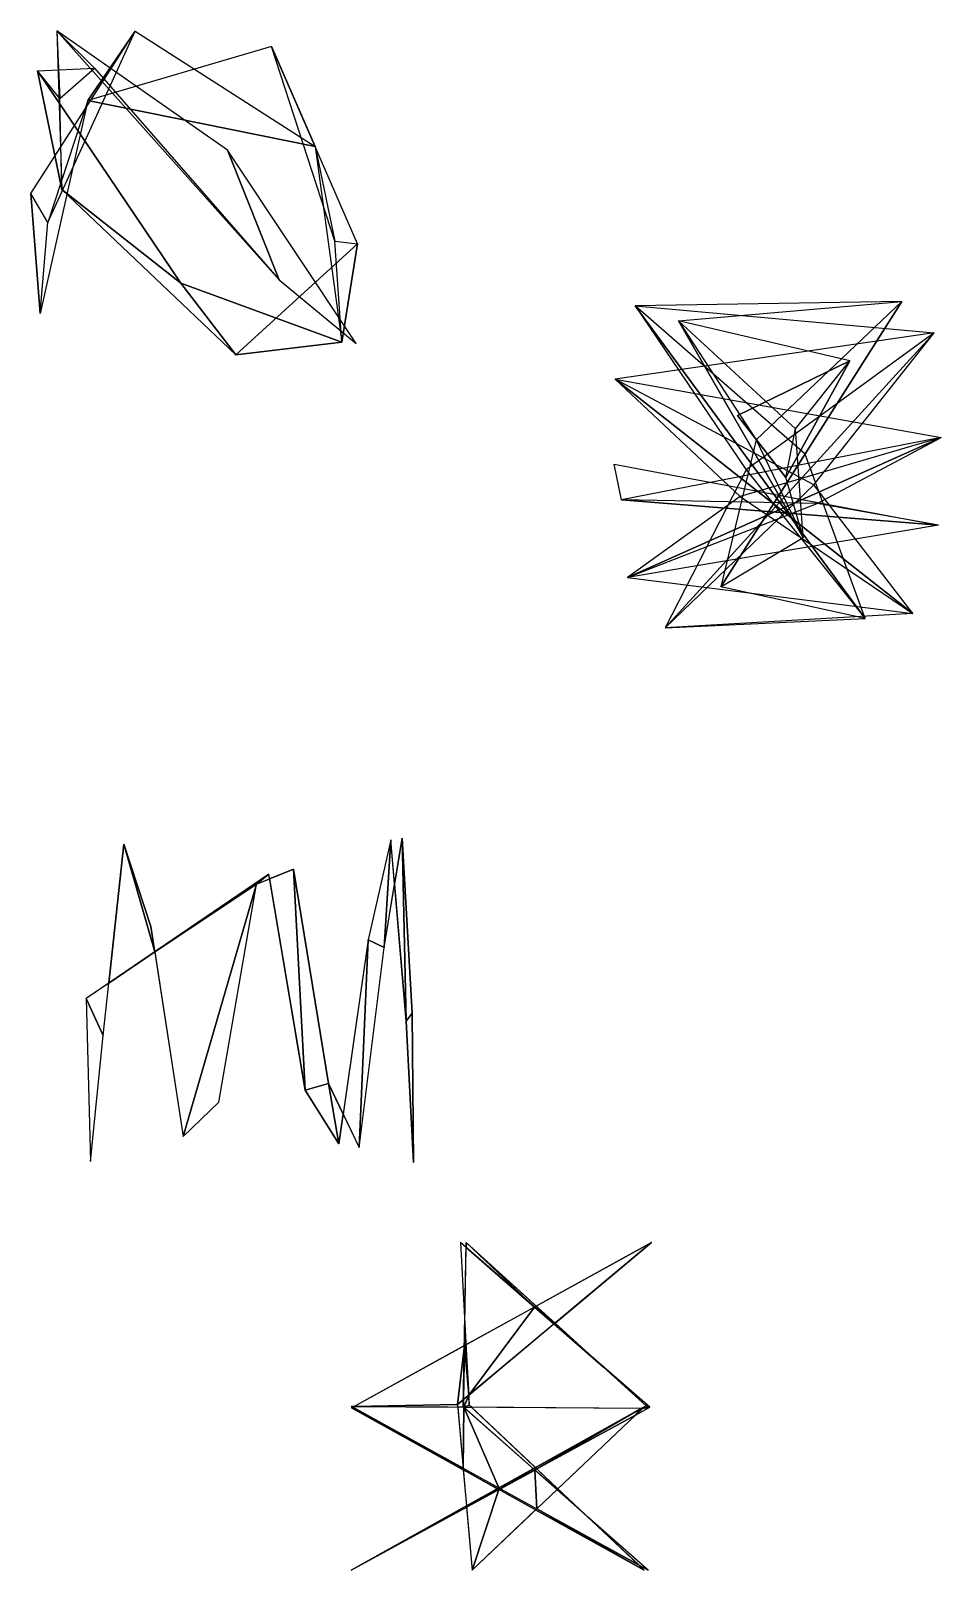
# Model space of a CAD drawing. Header units: metres. Extents: x -333 to 305, y -241 to 270.
# Drawn here: x -332.9 to -99.5, y -241.1 to 153.5 of the extents above; entities that cross this region are included whole.
import ezdxf

# ---------------------------------------------------------------- set-up
doc = ezdxf.new("R2010")
doc.units = ezdxf.units.M

msp = doc.modelspace()

# ---------------------------------------------------------------- linework, layer by layer
for p, q in [((-332.87158, 111.830505, -415.6922), (-306.11734, 153.39005, -405.6922)), ((-282.45667, 122.88153, -345.6922), (-326.1587, 153.52219, -355.6922)), ((-326.1587, 153.52219, -355.6922), (-324.90445, 112.82602, -365.6922)), ((-306.11734, 153.39005, -405.6922), (-259.93982, 123.8367, -395.6922)), ((-271.16754, 149.49167, -395.6922), (-318.28024, 135.66461, -405.6922)), ((-249.15794, 98.87399, -385.6922), (-271.16754, 149.49167, -395.6922)), ((-331.15842, 143.27371, -365.6922), (-316.55865, 143.92487, -355.6922)), ((-294.43228, 88.82013, -375.6922), (-331.15842, 143.27371, -365.6922)), ((-316.55865, 143.92487, -355.6922), (-269.2333, 89.658844, -345.6922)), ((-318.28024, 135.66461, -405.6922), (-330.474, 81.05524, -415.6922)), ((-249.47531, 73.331085, -335.6922), (-282.45667, 122.88153, -345.6922)), ((-259.93982, 123.8367, -395.6922), (-253.16974, 73.73953, -385.6922)), ((-330.474, 81.05524, -415.6922), (-332.87158, 111.830505, -415.6922)), ((-324.90445, 112.82602, -365.6922), (-280.2919, 70.42642, -375.6922)), ((-280.2919, 70.42642, -375.6922), (-249.15794, 98.87399, -385.6922)), ((-253.16974, 73.73953, -385.6922), (-294.43228, 88.82013, -375.6922)), ((-269.2333, 89.658844, -345.6922), (-249.47531, 73.331085, -335.6922)), ((-109.534, 84.11951, -363.6922), (-177.91821, 83.02466, -372.6922)), ((-177.91821, 83.02466, -372.6922), (-101.276215, 76.064575, -381.6922)), ((-166.86996, 79.18994, -354.6922), (-109.534, 84.11951, -363.6922)), ((-122.92236, 68.94968, -345.6922), (-166.86996, 79.18994, -354.6922)), ((-101.276215, 76.064575, -381.6922), (-183.04997, 64.24527, -390.6922)), ((-151.6884, 54.875763, -336.6922), (-122.92236, 68.94968, -345.6922)), ((-183.04997, 64.24527, -390.6922), (-99.48071, 49.26944, -399.6922)), ((-139.27704, 39.006256, -343.6922), (-151.6884, 54.875763, -336.6922)), ((-99.48071, 49.26944, -399.6922), (-181.43558, 33.310455, -408.6922)), ((-183.28812, 42.434937, -415.6922), (-100.14493, 26.75946, -406.6922)), ((-181.43558, 33.310455, -408.6922), (-183.28812, 42.434937, -415.6922)), ((-134.82669, 23.629852, -352.6922), (-139.27704, 39.006256, -343.6922)), ((-100.14493, 26.75946, -406.6922), (-179.8958, 13.349396, -397.6922)), ((-155.95657, 10.972366, -361.6922), (-134.82669, 23.629852, -352.6922)), ((-179.8958, 13.349396, -397.6922), (-106.7912, 4.142929, -388.6922)), ((-119.00989, 2.8619385, -370.6922), (-155.95657, 10.972366, -361.6922)), ((-106.7912, 4.142929, -388.6922), (-170.26686, 0.47000122, -379.6922)), ((-170.26686, 0.47000122, -379.6922), (-119.00989, 2.8619385, -370.6922)), ((-314.2832, -104.054245, -399.6922), (-309.0438, -54.995804, -391.6922)), ((-309.0438, -54.995804, -391.6922), (-302.09903, -76.080154, -383.6922)), ((-240.56882, -53.894882, -383.6922), (-246.41975, -79.52919, -391.6922)), ((-242.27524, -81.45529, -343.6922), (-237.67862, -53.43303, -351.6922)), ((-236.61746, -100.35596, -375.6922), (-240.56882, -53.894882, -383.6922)), ((-237.67862, -53.43303, -351.6922), (-235.13329, -98.324844, -359.6922)), ((-271.8884, -62.659683, -415.6922), (-318.64685, -94.566025, -415.6922)), ((-275.0176, -65.23117, -359.6922), (-265.49512, -61.36801, -351.6922)), ((-262.5027, -118.073555, -407.6922), (-271.8884, -62.659683, -415.6922)), ((-265.49512, -61.36801, -351.6922), (-256.55933, -116.35205, -343.6922)), ((-284.62604, -121.093636, -367.6922), (-275.0176, -65.23117, -359.6922)), ((-302.09903, -76.080154, -383.6922), (-293.81436, -129.93277, -375.6922)), ((-246.41975, -79.52919, -391.6922), (-253.86151, -131.81783, -399.6922)), ((-248.68127, -132.71793, -335.6922), (-242.27524, -81.45529, -343.6922)), ((-318.64685, -94.566025, -415.6922), (-317.54138, -136.2937, -407.6922)), ((-235.13329, -98.324844, -359.6922), (-234.77324, -136.55359, -367.6922)), ((-234.77324, -136.55359, -367.6922), (-236.61746, -100.35596, -375.6922)), ((-317.54138, -136.2937, -407.6922), (-314.2832, -104.054245, -399.6922)), ((-253.86151, -131.81783, -399.6922), (-262.5027, -118.073555, -407.6922)), ((-256.55933, -116.35205, -343.6922), (-248.68127, -132.71793, -335.6922)), ((-293.81436, -129.93277, -375.6922), (-284.62604, -121.093636, -367.6922)), ((-250.6771, -199.49797, -365.6922), (-173.72615, -157.09822, -376.6922)), ((-173.72615, -157.09822, -376.6922), (-223.49496, -198.61302, -387.6922)), ((-174.17433, -199.33734, -349.6922), (-222.74503, -157.09683, -338.6922)), ((-222.74503, -157.09683, -338.6922), (-220.46466, -198.77414, -343.6922)), ((-221.98972, -199.17633, -393.6922), (-221.22961, -157.09607, -382.6922)), ((-221.22961, -157.09607, -382.6922), (-175.10834, -198.93501, -371.6922)), ((-250.70746, -199.0959, -415.6922), (-174.63507, -241.09589, -404.6922)), ((-176.09094, -199.65894, -409.6922), (-250.70746, -199.0959, -415.6922)), ((-175.10834, -198.93501, -371.6922), (-250.69987, -241.09541, -360.6922)), ((-250.69987, -241.09541, -360.6922), (-174.17433, -199.33734, -349.6922)), ((-175.59346, -241.09433, -354.6922), (-250.6771, -199.49797, -365.6922)), ((-223.49496, -198.61302, -387.6922), (-219.69608, -241.09264, -398.6922)), ((-174.63507, -241.09589, -404.6922), (-221.98972, -199.17633, -393.6922)), ((-220.46466, -198.77414, -343.6922), (-175.59346, -241.09433, -354.6922)), ((-219.69608, -241.09264, -398.6922), (-176.09094, -199.65894, -409.6922))]:
    msp.add_line(p, q)
for points in [[(-328.46613, 104.36066, -414.04556), (-306.11734, 153.39005, -405.6922), (-318.28024, 135.66461, -405.6922), (-318.28015, 135.66472, -405.6921)], [(-325.3992, 136.20508, -361.74747), (-316.55865, 143.92487, -355.6922), (-326.1587, 153.52219, -355.6922), (-326.1586, 153.5223, -355.6921)], [(-269.2333, 89.658844, -345.6922), (-326.1587, 153.52219, -355.6922), (-316.55865, 143.92487, -355.6922), (-316.55856, 143.92497, -355.6921)], [(-326.1587, 153.52219, -355.6922), (-269.2333, 89.658844, -345.6922), (-282.45667, 122.88153, -345.6922), (-282.45657, 122.88163, -345.6921)], [(-259.93982, 123.8367, -395.6922), (-318.28024, 135.66461, -405.6922), (-306.11734, 153.39005, -405.6922), (-306.11725, 153.39015, -405.6921)], [(-318.28024, 135.66461, -405.6922), (-259.93982, 123.8367, -395.6922), (-271.16754, 149.49167, -395.6922), (-271.16745, 149.49178, -395.6921)], [(-254.95197, 99.563324, -388.3247), (-271.16754, 149.49167, -395.6922), (-259.93982, 123.8367, -395.6922), (-259.93973, 123.8368, -395.6921)], [(-294.43228, 88.82013, -375.6922), (-324.90445, 112.82602, -365.6922), (-331.15842, 143.27371, -365.6922), (-331.15833, 143.27382, -365.6921)], [(-325.3992, 136.20508, -361.74747), (-331.15842, 143.27371, -365.6922), (-324.90445, 112.82602, -365.6922), (-324.90436, 112.82612, -365.6921)], [(-249.47531, 73.331085, -335.6922), (-282.45667, 122.88153, -345.6922), (-269.2333, 89.658844, -345.6922), (-269.23322, 89.65894, -345.6921)], [(-328.46613, 104.36066, -414.04556), (-332.87158, 111.830505, -415.6922), (-330.474, 81.05524, -415.6922), (-330.4739, 81.055336, -415.6921)], [(-324.90445, 112.82602, -365.6922), (-294.43228, 88.82013, -375.6922), (-280.2919, 70.42642, -375.6922), (-280.2918, 70.42652, -375.6921)], [(-280.2919, 70.42642, -375.6922), (-253.16974, 73.73953, -385.6922), (-249.15794, 98.87399, -385.6922), (-249.15784, 98.87409, -385.6921)], [(-254.95197, 99.563324, -388.3247), (-249.15794, 98.87399, -385.6922), (-253.16974, 73.73953, -385.6922), (-253.16963, 73.73963, -385.6921)], [(-253.16974, 73.73953, -385.6922), (-280.2919, 70.42642, -375.6922), (-294.43228, 88.82013, -375.6922), (-294.4322, 88.82023, -375.6921)], [(-177.91821, 83.02466, -372.6922), (-149.44366, 40.940247, -376.03595), (-119.00989, 2.8619385, -370.6922), (-119.00979, 2.8620384, -370.6921)], [(-177.91821, 83.02466, -372.6922), (-119.00989, 2.8619385, -370.6922), (-134.34259, 44.975037, -366.95724), (-134.34248, 44.975136, -366.95715)], [(-155.95657, 10.972366, -361.6922), (-134.34259, 44.975037, -366.95724), (-109.534, 84.11951, -363.6922), (-109.5339, 84.119606, -363.6921)], [(-155.95657, 10.972366, -361.6922), (-109.534, 84.11951, -363.6922), (-146.88663, 48.6568, -357.82898), (-146.88652, 48.6569, -357.8289)], [(-166.86996, 79.18994, -354.6922), (-146.88663, 48.6568, -357.82898), (-134.82669, 23.629852, -352.6922), (-134.82658, 23.629951, -352.6921)], [(-166.86996, 79.18994, -354.6922), (-134.82669, 23.629852, -352.6922), (-136.87514, 51.454163, -348.54956), (-136.87503, 51.45426, -348.54947)], [(-170.26686, 0.47000122, -379.6922), (-132.17581, 37.13626, -385.09302), (-101.276215, 76.064575, -381.6922), (-101.276115, 76.064674, -381.6921)], [(-170.26686, 0.47000122, -379.6922), (-101.276215, 76.064575, -381.6922), (-149.44366, 40.940247, -376.03595), (-149.44356, 40.940346, -376.03586)], [(-139.27704, 39.006256, -343.6922), (-122.92236, 68.94968, -345.6922), (-151.6884, 54.875763, -336.6922), (-151.6883, 54.875862, -336.6921)], [(-139.27704, 39.006256, -343.6922), (-136.87514, 51.454163, -348.54956), (-122.92236, 68.94968, -345.6922), (-122.922264, 68.949776, -345.6921)], [(-183.04997, 64.24527, -390.6922), (-151.0391, 34.11206, -394.13962), (-106.7912, 4.142929, -388.6922), (-106.7911, 4.143029, -388.6921)], [(-183.04997, 64.24527, -390.6922), (-106.7912, 4.142929, -388.6922), (-132.17581, 37.13626, -385.09302), (-132.1757, 37.13636, -385.09293)], [(-179.8958, 13.349396, -397.6922), (-131.25429, 32.30533, -403.18146), (-99.48071, 49.26944, -399.6922), (-99.48061, 49.26954, -399.6921)], [(-179.8958, 13.349396, -397.6922), (-99.48071, 49.26944, -399.6922), (-151.0391, 34.11206, -394.13962), (-151.03899, 34.11216, -394.13953)], [(-181.43558, 33.310455, -408.6922), (-183.28812, 42.434937, -415.6922), (-100.14493, 26.75946, -406.6922), (-100.14483, 26.75956, -406.6921)], [(-181.43558, 33.310455, -408.6922), (-100.14493, 26.75946, -406.6922), (-131.25429, 32.30533, -403.18146), (-131.25418, 32.305428, -403.18137)], [(-309.0438, -54.995804, -391.6922), (-312.84723, -90.60857, -406.5959), (-301.0974, -82.5909, -395.96518), (-301.09732, -82.5908, -395.9651)], [(-309.0438, -54.995804, -391.6922), (-301.0974, -82.5909, -395.96518), (-302.09903, -76.080154, -383.6922), (-302.09894, -76.080055, -383.6921)], [(-246.41975, -79.52919, -391.6922), (-242.27524, -81.45529, -343.6922), (-240.56882, -53.894882, -383.6922), (-240.56871, -53.894783, -383.6921)], [(-239.60785, -65.19414, -365.0406), (-240.56882, -53.894882, -383.6922), (-242.27524, -81.45529, -343.6922), (-242.27513, -81.45519, -343.6921)], [(-236.61746, -100.35596, -375.6922), (-237.67862, -53.43303, -351.6922), (-239.60785, -65.19414, -365.0406), (-239.60774, -65.19404, -365.0405)], [(-236.61746, -100.35596, -375.6922), (-235.13329, -98.324844, -359.6922), (-237.67862, -53.43303, -351.6922), (-237.67851, -53.43293, -351.6921)], [(-275.0176, -65.23117, -359.6922), (-271.8884, -62.659683, -415.6922), (-301.0974, -82.5909, -395.96518), (-301.09732, -82.5908, -395.9651)], [(-275.0176, -65.23117, -359.6922), (-271.68204, -63.877975, -386.20312), (-271.8884, -62.659683, -415.6922), (-271.8883, -62.659584, -415.6921)], [(-262.5027, -118.073555, -407.6922), (-265.49512, -61.36801, -351.6922), (-271.68204, -63.877975, -386.20312), (-271.68195, -63.877876, -386.20303)], [(-256.55933, -116.35205, -343.6922), (-265.49512, -61.36801, -351.6922), (-262.5027, -118.073555, -407.6922), (-262.5026, -118.073456, -407.6921)], [(-275.0176, -65.23117, -359.6922), (-301.0974, -82.5909, -395.96518), (-293.81436, -129.93277, -375.6922), (-293.81427, -129.93266, -375.6921)], [(-275.0176, -65.23117, -359.6922), (-293.81436, -129.93277, -375.6922), (-284.62604, -121.093636, -367.6922), (-284.62595, -121.09354, -367.6921)], [(-252.77829, -124.20679, -369.1902), (-248.68127, -132.71793, -335.6922), (-246.41975, -79.52919, -391.6922), (-246.41965, -79.52909, -391.6921)], [(-242.27524, -81.45529, -343.6922), (-246.41975, -79.52919, -391.6922), (-248.68127, -132.71793, -335.6922), (-248.68117, -132.71782, -335.6921)], [(-314.2832, -104.054245, -399.6922), (-312.84723, -90.60857, -406.5959), (-318.64685, -94.566025, -415.6922), (-318.64676, -94.565926, -415.6921)], [(-314.2832, -104.054245, -399.6922), (-318.64685, -94.566025, -415.6922), (-317.54138, -136.2937, -407.6922), (-317.5413, -136.2936, -407.6921)], [(-236.61746, -100.35596, -375.6922), (-234.77324, -136.55359, -367.6922), (-235.13329, -98.324844, -359.6922), (-235.13318, -98.324745, -359.6921)], [(-256.55933, -116.35205, -343.6922), (-262.5027, -118.073555, -407.6922), (-253.86151, -131.81783, -399.6922), (-253.8614, -131.81772, -399.6921)], [(-256.55933, -116.35205, -343.6922), (-253.86151, -131.81783, -399.6922), (-252.77829, -124.20679, -369.1902), (-252.77818, -124.20669, -369.1901)], [(-221.25307, -158.39436, -360.47226), (-222.74503, -157.09683, -338.6922), (-221.60574, -177.9191, -370.2174), (-221.60564, -177.91899, -370.21732)], [(-203.73239, -173.63158, -363.6775), (-221.22961, -157.09607, -382.6922), (-221.25307, -158.39436, -360.47226), (-221.25296, -158.39426, -360.47217)], [(-203.73239, -173.63158, -363.6775), (-203.27777, -173.38109, -371.14264), (-221.22961, -157.09607, -382.6922), (-221.2295, -157.09596, -382.6921)], [(-198.47235, -177.74033, -369.11813), (-173.72615, -157.09822, -376.6922), (-203.27777, -173.38109, -371.14264), (-203.27766, -173.38098, -371.14255)], [(-203.73239, -173.63158, -363.6775), (-221.3104, -183.31702, -367.49826), (-220.60538, -196.20265, -368.7764), (-220.60527, -196.20255, -368.7763)], [(-203.73239, -173.63158, -363.6775), (-220.60538, -196.20265, -368.7764), (-198.7457, -177.96835, -366.8928), (-198.74559, -177.96825, -366.8927)], [(-203.73239, -173.63158, -363.6775), (-198.7457, -177.96835, -366.8928), (-203.27777, -173.38109, -371.14264), (-203.27766, -173.38098, -371.14255)], [(-198.47235, -177.74033, -369.11813), (-203.27777, -173.38109, -371.14264), (-198.7457, -177.96835, -366.8928), (-198.74559, -177.96825, -366.8927)], [(-221.3104, -183.31702, -367.49826), (-221.60574, -177.9191, -370.2174), (-221.70721, -183.53564, -377.83502), (-221.7071, -183.53554, -377.83493)], [(-198.47235, -177.74033, -369.11813), (-198.7457, -177.96835, -366.8928), (-186.04623, -189.0127, -364.245), (-186.04613, -189.01259, -364.2449)], [(-249.95764, -199.10156, -403.07205), (-223.49496, -198.61302, -387.6922), (-221.70721, -183.53564, -377.83502), (-221.7071, -183.53554, -377.83493)], [(-221.95636, -197.32959, -390.2808), (-221.70721, -183.53564, -377.83502), (-223.49496, -198.61302, -387.6922), (-223.49486, -198.61292, -387.6921)], [(-221.70721, -183.53564, -377.83502), (-221.95636, -197.32959, -390.2808), (-220.60538, -196.20265, -368.7764), (-220.60527, -196.20255, -368.7763)], [(-221.3104, -183.31702, -367.49826), (-221.70721, -183.53564, -377.83502), (-220.60538, -196.20265, -368.7764), (-220.60527, -196.20255, -368.7763)], [(-186.04623, -189.0127, -364.245), (-175.10834, -198.93501, -371.6922), (-174.17433, -199.33734, -349.6922), (-174.17422, -199.33723, -349.6921)], [(-221.83447, -199.31377, -395.41415), (-220.60538, -196.20265, -368.7764), (-221.95636, -197.32959, -390.2808), (-221.95625, -197.32948, -390.2807)], [(-220.60538, -196.20265, -368.7764), (-221.83447, -199.31377, -395.41415), (-220.46466, -198.77414, -343.6922), (-220.46455, -198.77403, -343.6921)], [(-249.95764, -199.10156, -403.07205), (-250.70746, -199.0959, -415.6922), (-250.32779, -199.30551, -390.5793), (-250.32768, -199.3054, -390.57922)], [(-250.32779, -199.30551, -390.5793), (-250.6771, -199.49797, -365.6922), (-221.99481, -215.38797, -382.65646), (-221.9947, -215.38786, -382.65637)], [(-250.32779, -199.30551, -390.5793), (-221.99481, -215.38797, -382.65646), (-222.03616, -214.92548, -393.10458), (-222.03606, -214.92537, -393.1045)], [(-223.49496, -198.61302, -387.6922), (-249.95764, -199.10156, -403.07205), (-223.43338, -199.3017, -396.65988), (-223.43327, -199.30159, -396.6598)], [(-221.83447, -199.31377, -395.41415), (-223.43338, -199.3017, -396.65988), (-222.03616, -214.92548, -393.10458), (-222.03606, -214.92537, -393.1045)], [(-221.83447, -199.31377, -395.41415), (-222.03616, -214.92548, -393.10458), (-212.86096, -219.99115, -388.20905), (-212.86086, -219.99104, -388.20895)], [(-221.83447, -199.31377, -395.41415), (-221.95636, -197.32959, -390.2808), (-221.98972, -199.17633, -393.6922), (-221.98961, -199.17622, -393.6921)], [(-219.87686, -199.32854, -369.93073), (-220.46466, -198.77414, -343.6922), (-221.83447, -199.31377, -395.41415), (-221.83437, -199.31366, -395.41406)], [(-221.83447, -199.31377, -395.41415), (-212.86096, -219.99115, -388.20905), (-204.03622, -215.06924, -385.73352), (-204.03612, -215.06914, -385.73343)], [(-176.40207, -199.65659, -390.75543), (-219.87686, -199.32854, -369.93073), (-203.50278, -214.77173, -380.66852), (-203.50267, -214.77162, -380.66843)], [(-203.50278, -214.77173, -380.66852), (-203.12032, -215.13243, -381.78284), (-176.40207, -199.65659, -390.75543), (-176.40196, -199.65648, -390.75534)], [(-177.88132, -201.36015, -380.20197), (-176.40207, -199.65659, -390.75543), (-203.12032, -215.13243, -381.78284), (-203.12021, -215.13232, -381.78275)], [(-174.17433, -199.33734, -349.6922), (-176.09094, -199.65894, -409.6922), (-177.88132, -201.36015, -380.20197), (-177.88121, -201.36005, -380.20187)], [(-176.40207, -199.65659, -390.75543), (-177.88132, -201.36015, -380.20197), (-176.09094, -199.65894, -409.6922), (-176.09084, -199.65883, -409.6921)], [(-175.10834, -198.93501, -371.6922), (-176.40207, -199.65659, -390.75543), (-176.09094, -199.65894, -409.6922), (-176.09084, -199.65883, -409.6921)], [(-176.09094, -199.65894, -409.6922), (-174.17433, -199.33734, -349.6922), (-175.10834, -198.93501, -371.6922), (-175.10823, -198.9349, -371.6921)], [(-177.88132, -201.36015, -380.20197), (-203.12032, -215.13243, -381.78284), (-197.72783, -220.21835, -381.7535), (-197.72772, -220.21825, -381.75342)], [(-221.99481, -215.38797, -382.65646), (-221.16878, -224.62476, -379.82965), (-213.272, -220.22041, -374.0612), (-213.2719, -220.2203, -374.0611)], [(-212.86096, -219.99115, -388.20905), (-212.44511, -220.22075, -380.35474), (-204.03622, -215.06924, -385.73352), (-204.03612, -215.06914, -385.73343)], [(-203.64276, -215.41753, -382.9527), (-204.03622, -215.06924, -385.73352), (-212.44511, -220.22075, -380.35474), (-212.445, -220.22064, -380.35464)], [(-203.64276, -215.41753, -382.9527), (-212.44511, -220.22075, -380.35474), (-203.13809, -225.3592, -383.0037), (-203.13799, -225.3591, -383.0036)], [(-204.03622, -215.06924, -385.73352), (-203.64276, -215.41753, -382.9527), (-203.50278, -214.77173, -380.66852), (-203.50267, -214.77162, -380.66843)], [(-203.12032, -215.13243, -381.78284), (-203.50278, -214.77173, -380.66852), (-203.64276, -215.41753, -382.9527), (-203.64265, -215.41742, -382.9526)], [(-203.64276, -215.41753, -382.9527), (-203.13809, -225.3592, -383.0037), (-197.96497, -220.44366, -382.21008), (-197.96486, -220.44356, -382.21)], [(-221.1384, -224.96446, -368.33084), (-213.272, -220.22041, -374.0612), (-221.16878, -224.62476, -379.82965), (-221.16867, -224.62465, -379.82956)], [(-213.272, -220.22041, -374.0612), (-221.1384, -224.96446, -368.33084), (-212.86139, -220.44789, -372.22623), (-212.86128, -220.44778, -372.22614)], [(-219.69608, -241.09264, -398.6922), (-212.86139, -220.44789, -372.22623), (-221.1384, -224.96446, -368.33084), (-221.13829, -224.96436, -368.33075)], [(-212.86139, -220.44789, -372.22623), (-219.69608, -241.09264, -398.6922), (-203.45413, -225.65952, -379.65518), (-203.45403, -225.65941, -379.6551)], [(-213.272, -220.22041, -374.0612), (-212.86139, -220.44789, -372.22623), (-212.86096, -219.99115, -388.20905), (-212.86086, -219.99104, -388.20895)], [(-212.44511, -220.22075, -380.35474), (-212.86096, -219.99115, -388.20905), (-212.86139, -220.44789, -372.22623), (-212.86128, -220.44778, -372.22614)], [(-190.21378, -227.30522, -380.67657), (-197.72783, -220.21835, -381.7535), (-197.96497, -220.44366, -382.21008), (-197.96486, -220.44356, -382.21)], [(-221.1384, -224.96446, -368.33084), (-221.16878, -224.62476, -379.82965), (-250.69987, -241.09541, -360.6922), (-250.69977, -241.0953, -360.6921)], [(-203.13809, -225.3592, -383.0037), (-203.45413, -225.65952, -379.65518), (-175.59346, -241.09433, -354.6922), (-175.59335, -241.09422, -354.6921)], [(-203.13809, -225.3592, -383.0037), (-175.59346, -241.09433, -354.6922), (-176.94264, -239.82185, -380.0132), (-176.94254, -239.82175, -380.01312)], [(-174.63507, -241.09589, -404.6922), (-190.21378, -227.30522, -380.67657), (-176.94264, -239.82185, -380.0132), (-176.94254, -239.82175, -380.01312)]]:
    msp.add_3dface(points)

doc.saveas('drawing.dxf')
